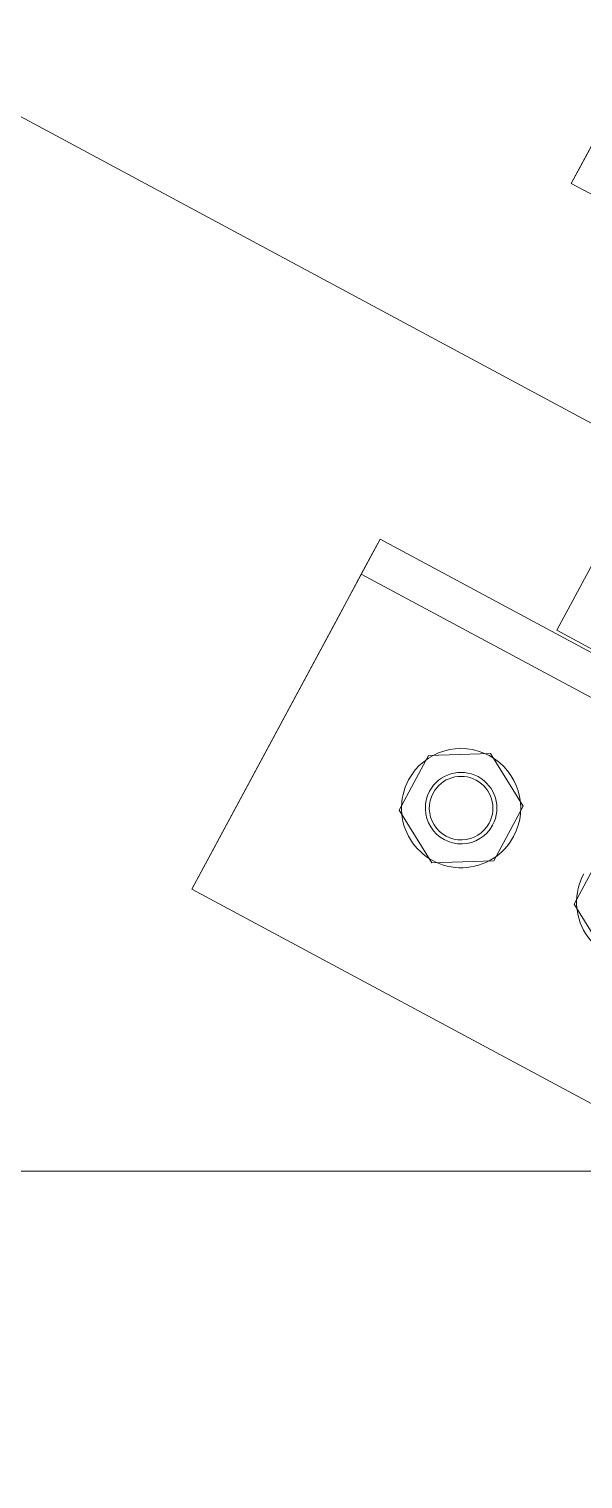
# Model space of a CAD drawing. Header units: millimetres. Extents: x -6949 to 305728, y -55091 to 76684.
# Drawn here: x 15474.6 to 15613.9, y 11308.4 to 11673.2 of the extents above; entities that cross this region are included whole.
import ezdxf

# ---------------------------------------------------------------- set-up
doc = ezdxf.new("R2010")
doc.units = ezdxf.units.MM
doc.layers.add('A-DETL', color=7, linetype='Continuous', lineweight=18, true_color=0x00a600)
doc.layers.add('S-FSTN', color=7, linetype='Continuous', lineweight=18)

msp = doc.modelspace()

# ---------------------------------------------------------------- linework, layer by layer
at = {"layer": 'A-DETL'}
msp.add_line((15000.0005, 11905.0003), (17466.4802, 10579.6785), dxfattribs=at)
at = {"layer": 'S-FSTN'}
for p, q in [((15610.9771, 11634.3714), (15658.31, 11722.46)), ((15615.7103, 11643.1803), (15612.8704, 11637.895)), ((15612.8704, 11637.895), (15615.7103, 11643.1803)), ((15610.9771, 11634.3714), (15612.8704, 11637.895)), ((15610.9771, 11634.3714), (15875.2427, 11492.3727)), ((15875.2427, 11492.3727), (15610.9771, 11634.3714)), ((15654.6427, 11610.0003), (15607.3097, 11521.9117)), ((15654.6427, 11610.0003), (15607.3097, 11521.9117)), ((15654.6427, 11610.0003), (15607.3097, 11521.9117)), ((15654.6427, 11610.0003), (15607.3097, 11521.9117)), ((15515.5539, 11456.7849), (15562.8868, 11544.8734)), ((15560.9935, 11541.3499), (15562.8868, 11544.8734)), ((15562.8868, 11544.8734), (15827.1525, 11402.8747)), ((15827.1525, 11402.8747), (15562.8868, 11544.8734)), ((15558.1535, 11536.0646), (15560.9935, 11541.3499)), ((15560.9935, 11541.3499), (15558.1535, 11536.0646)), ((15552.4736, 11525.494), (15558.1535, 11536.0646)), ((15558.1535, 11536.0646), (15552.4736, 11525.494)), ((15822.4192, 11394.0658), (15558.1535, 11536.0646)), ((15558.1535, 11536.0646), (15822.4192, 11394.0658)), ((15518.3939, 11462.0702), (15552.4736, 11525.494)), ((15607.3097, 11521.9117), (15695.3983, 11474.5788)), ((15607.3097, 11521.9117), (15695.3983, 11474.5788)), ((15607.3097, 11521.9117), (15801.1046, 11417.7793)), ((15607.3097, 11521.9117), (15801.1046, 11417.7793)), ((15575.0611, 11490.4198), (15567.6819, 11476.6868)), ((15575.0611, 11490.4198), (15567.6819, 11476.6868)), ((15590.6438, 11490.8957), (15575.0611, 11490.4198)), ((15590.6438, 11490.8957), (15575.0611, 11490.4198)), ((15598.8474, 11477.6386), (15590.6438, 11490.8957)), ((15598.8474, 11477.6386), (15590.6438, 11490.8957)), ((15567.6819, 11476.6868), (15575.8854, 11463.4297)), ((15567.6819, 11476.6868), (15575.8854, 11463.4297)), ((15591.4682, 11463.9056), (15598.8474, 11477.6386)), ((15591.4682, 11463.9056), (15598.8474, 11477.6386)), ((15575.8854, 11463.4297), (15591.4682, 11463.9056)), ((15575.8854, 11463.4297), (15591.4682, 11463.9056)), ((15619.1054, 11466.7533), (15611.7262, 11453.0203)), ((15619.1054, 11466.7533), (15611.7262, 11453.0203)), ((15515.5539, 11456.7849), (15518.3939, 11462.0702)), ((15518.3939, 11462.0702), (15515.5539, 11456.7849)), ((15515.5539, 11456.7849), (15779.8196, 11314.7861)), ((15515.5539, 11456.7849), (15779.8196, 11314.7861)), ((15779.8196, 11314.7861), (15515.5539, 11456.7849)), ((15611.7262, 11453.0203), (15619.9297, 11439.7632)), ((15611.7262, 11453.0203), (15619.9297, 11439.7632)), ((15228.5005, 11385.7855), (15647.6867, 11385.7855))]:
    msp.add_line(p, q, dxfattribs=at)
for centre, radius, start, end in [((15583.2646, 11477.1627), 15, 331.749381, 151.749381), ((15583.2646, 11477.1627), 15, 331.749381, 151.749381), ((15583.2646, 11477.1627), 9.001, 331.749381, 151.749381), ((15583.2646, 11477.1627), 9.001, 331.749381, 151.749381), ((15583.2646, 11477.1627), 9.001, 331.749381, 151.749381), ((15583.2646, 11477.1627), 15, 151.749381, 331.749381), ((15583.2646, 11477.1627), 15, 151.749381, 331.749381), ((15583.2646, 11477.1627), 8, 331.749381, 151.749381), ((15583.2646, 11477.1627), 8, 331.749381, 151.749381), ((15583.2646, 11477.1627), 9.001, 151.749381, 331.749381), ((15583.2646, 11477.1627), 9.001, 151.749381, 331.749381), ((15583.2646, 11477.1627), 9.001, 151.749381, 331.749381), ((15583.2646, 11477.1627), 8, 151.749381, 331.749381), ((15583.2646, 11477.1627), 8, 151.749381, 331.749381), ((15627.3089, 11453.4962), 15, 151.749381, 331.749381), ((15627.3089, 11453.4962), 15, 151.749381, 331.749381)]:
    msp.add_arc(centre, radius, start, end, dxfattribs=at)

doc.saveas('drawing.dxf')
